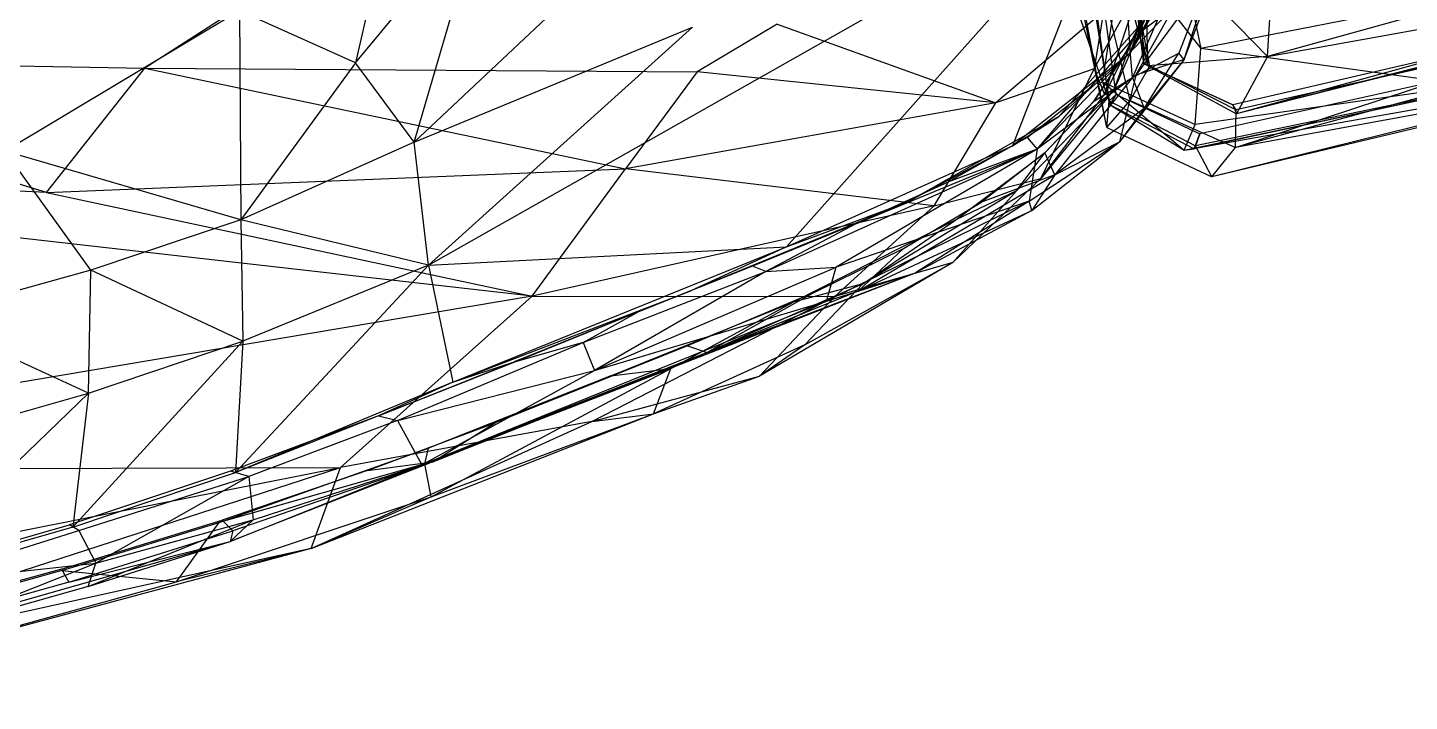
# Model space of a CAD drawing. Extents: x 11992 to 29481, y -6727 to 6811.
# Drawn here: x 17241.6 to 17324.8, y -1450.5 to -1409.9 of the extents above; entities that cross this region are included whole.
import ezdxf

# ---------------------------------------------------------------- set-up
doc = ezdxf.new("R2010")
doc.units = 0
doc.header["$MEASUREMENT"] = 0
doc.layers.get('0').update_dxf_attribs({"color": 8, "linetype": 'CONTINUOUS'})

msp = doc.modelspace()

# ---------------------------------------------------------------- linework, layer by layer
for p, q in [((17312.145, -1398.3, -2020.107), (17308.008, -1411.459, -2010.087)), ((17358.362, -1400.009, -1994.933), (17316.279, -1411.653, -1995.51)), ((17264.899, -1416.811, -1860.637), (17282.442, -1400.331, -1924.806)), ((17265.766, -1424.222, -1859.261), (17307.269, -1400.727, -1995.451)), ((17307.269, -1400.727, -1995.451), (17287.317, -1423.116, -1927.881)), ((17307.269, -1400.727, -1995.451), (17300.916, -1417.03, -1976.511)), ((17307.269, -1400.727, -1995.451), (17308.008, -1411.459, -2010.087)), ((17263.888, -1401.067, -1879.609), (17261.354, -1412.037, -1857.038)), ((17308.368, -1401.8, -1995.236), (17308.801, -1412.09, -1998.707)), ((17261.354, -1412.037, -1857.038), (17268.969, -1402.923, -1887.625)), ((17264.899, -1416.811, -1860.637), (17268.969, -1402.923, -1887.625)), ((17365.881, -1403.242, -1998.849), (17314.351, -1417.125, -1999.439)), ((17309.059, -1412.217, -1998.889), (17308.902, -1404.116, -1992.328)), ((17316.279, -1411.653, -1995.51), (17308.902, -1404.116, -1992.328)), ((17349.185, -1403.937, -2040.188), (17312.266, -1411.185, -2044.877)), ((17357.368, -1404.255, -1998.851), (17314.413, -1415.11, -1999.302)), ((17316.279, -1411.653, -1995.51), (17357.368, -1404.255, -1998.851)), ((17311.749, -1404.895, -2037.364), (17308.008, -1411.459, -2010.087)), ((17311.258, -1411.84, -2025.312), (17313.824, -1405.07, -2046.845)), ((17316.279, -1411.653, -1995.51), (17316.695, -1404.866, -1991.778)), ((17306.333, -1413.177, -2015.648), (17303.764, -1405.77, -2016.426)), ((17306.333, -1413.177, -2015.648), (17307.601, -1405.243, -2046.377)), ((17307.601, -1405.243, -2046.377), (17312.266, -1411.185, -2044.877)), ((17310.04, -1406.786, -2048.328), (17306.453, -1413.94, -2037.953)), ((17310.04, -1406.786, -2048.328), (17307.042, -1413.643, -2024.224)), ((17308.119, -1406.6, -1996.001), (17308.801, -1412.09, -1998.707)), ((17309.182, -1412.213, -1998.023), (17308.119, -1406.6, -1996.001)), ((17312.952, -1406.54, -2038.723), (17308.339, -1412.786, -2009.285)), ((17311.217, -1406.238, -2056.106), (17312.266, -1411.185, -2044.877)), ((17311.258, -1411.84, -2025.312), (17312.952, -1406.54, -2038.723)), ((17305.846, -1412.394, -2049.284), (17308.658, -1407.291, -2057.883)), ((17308.009, -1414.301, -1998.374), (17306.356, -1407.434, -1996.489)), ((17306.453, -1413.94, -2037.953), (17308.658, -1407.291, -2057.883)), ((17309.059, -1412.217, -1998.889), (17307.707, -1407.193, -1996.489)), ((17309.059, -1412.217, -1998.889), (17308.168, -1407.42, -1997.08)), ((17308.294, -1410.436, -2017.007), (17310.203, -1407.133, -2030.752)), ((17306.747, -1414.329, -2003.521), (17305.844, -1407.919, -2002.067)), ((17307.161, -1413.946, -2003.044), (17306.351, -1408.062, -2001.524)), ((17307.162, -1413.946, -2003.044), (17306.351, -1408.062, -2001.524)), ((17309.393, -1407.734, -2042.791), (17307.963, -1411.082, -2031.078)), ((17309.406, -1407.728, -2042.79), (17307.975, -1411.077, -2031.073)), ((17310.115, -1408.395, -2043.104), (17308.143, -1412.927, -2027.034)), ((17312.307, -1407.939, -2043.369), (17310.944, -1411.451, -2031.56)), ((17342.965, -1407.81, -1999.936), (17314.413, -1415.11, -1999.302)), ((17254.382, -1408.922, -1848.047), (17240.274, -1417.365, -1812.628)), ((17253.833, -1409.053, -2060.759), (17248.678, -1412.363, -2051.147)), ((17261.354, -1412.037, -1857.038), (17254.382, -1408.922, -1848.047)), ((17254.382, -1408.922, -1848.047), (17254.454, -1421.478, -1831.559)), ((17306.398, -1408.956, -2058.855), (17299.923, -1414.457, -2047.381)), ((17310.678, -1408.626, -2026.188), (17302.41, -1417.236, -1981.318)), ((17309.388, -1408.873, -2024.152), (17303.705, -1415.278, -1991.712)), ((17306.599, -1415.937, -2000.764), (17305.212, -1408.659, -2001.083)), ((17306.398, -1408.956, -2058.855), (17305.846, -1412.394, -2049.284)), ((17308.008, -1411.459, -2010.087), (17309.388, -1408.873, -2024.152)), ((17308.294, -1410.436, -2017.007), (17310.678, -1408.626, -2026.188)), ((17308.339, -1412.786, -2009.285), (17310.678, -1408.626, -2026.188)), ((17264.899, -1416.811, -1860.637), (17281.65, -1409.897, -1914.436)), ((17265.766, -1424.222, -1859.261), (17281.65, -1409.897, -1914.436)), ((17286.752, -1409.708, -2062.139), (17281.926, -1412.589, -2054.922)), ((17286.752, -1409.708, -2062.139), (17299.923, -1414.457, -2047.381)), ((17306.599, -1415.937, -2000.764), (17305.247, -1409.334, -1998.858)), ((17306.795, -1414.565, -2003.141), (17305.976, -1409.389, -2001.753)), ((17340.788, -1409.951, -2003.748), (17312.196, -1416.314, -2003.849)), ((17314.351, -1417.125, -1999.439), (17335.825, -1410.062, -1999.192)), ((17335.825, -1410.062, -1999.192), (17314.39, -1414.869, -1999.095)), ((17308.294, -1410.436, -2017.007), (17305.523, -1413.596, -2001.11)), ((17339.918, -1410.163, -2003.782), (17312.196, -1416.314, -2003.849)), ((17216.271, -1411.747, -2050.949), (17248.678, -1412.363, -2051.147)), ((17242.762, -1419.848, -2017.311), (17216.271, -1411.747, -2050.949)), ((17308.008, -1411.459, -2010.087), (17300.916, -1417.03, -1976.511)), ((17308.008, -1411.459, -2010.087), (17303.705, -1415.278, -1991.712)), ((17305.837, -1414.329, -2016.949), (17307.963, -1411.082, -2031.078)), ((17305.851, -1414.324, -2016.947), (17307.975, -1411.077, -2031.073)), ((17307.042, -1413.643, -2024.224), (17307.963, -1411.082, -2031.078)), ((17308.143, -1412.927, -2027.034), (17307.975, -1411.077, -2031.073)), ((17308.143, -1412.927, -2027.034), (17310.944, -1411.451, -2031.56)), ((17308.84, -1414.785, -2017.786), (17310.944, -1411.451, -2031.56)), ((17316.279, -1411.653, -1995.51), (17309.059, -1412.217, -1998.889)), ((17311.258, -1411.84, -2025.312), (17310.944, -1411.451, -2031.56)), ((17311.913, -1415.755, -2026.804), (17312.266, -1411.185, -2044.877)), ((17328.393, -1413.415, -2027.522), (17312.266, -1411.185, -2044.877)), ((17327.976, -1411.377, -2000.199), (17314.186, -1414.563, -1999.929)), ((17327.976, -1411.377, -2000.199), (17314.186, -1414.563, -1999.929)), ((17327.976, -1411.377, -2000.199), (17314.413, -1415.11, -1999.302)), ((17316.279, -1411.653, -1995.51), (17314.413, -1415.11, -1999.302)), ((17242.762, -1419.848, -2017.311), (17248.678, -1412.363, -2051.147)), ((17248.678, -1412.363, -2051.147), (17277.61, -1418.427, -2032.827)), ((17248.678, -1412.363, -2051.147), (17281.926, -1412.589, -2054.922)), ((17261.354, -1412.037, -1857.038), (17254.454, -1421.478, -1831.559)), ((17264.899, -1416.811, -1860.637), (17261.354, -1412.037, -1857.038)), ((17281.926, -1412.589, -2054.922), (17277.61, -1418.427, -2032.827)), ((17299.923, -1414.457, -2047.381), (17281.926, -1412.589, -2054.922)), ((17305.846, -1412.394, -2049.284), (17299.923, -1414.457, -2047.381)), ((17302.634, -1418.993, -2022.343), (17305.846, -1412.394, -2049.284)), ((17305.846, -1412.394, -2049.284), (17306.453, -1413.94, -2037.953)), ((17311.258, -1411.84, -2025.312), (17307.372, -1416.801, -2002.734)), ((17308.009, -1414.301, -1998.374), (17309.182, -1412.213, -1998.023)), ((17311.258, -1411.84, -2025.312), (17308.339, -1412.786, -2009.285)), ((17309.182, -1412.213, -1998.023), (17308.801, -1412.09, -1998.707)), ((17308.801, -1412.09, -1998.707), (17314.186, -1414.563, -1999.929)), ((17311.258, -1411.84, -2025.312), (17308.84, -1414.785, -2017.786)), ((17309.059, -1412.217, -1998.889), (17314.413, -1415.11, -1999.302)), ((17314.186, -1414.563, -1999.929), (17309.059, -1412.217, -1998.889)), ((17309.182, -1412.213, -1998.023), (17314.39, -1414.869, -1999.095)), ((17311.246, -1417.293, -2011.507), (17335.59, -1412.118, -2004.27)), ((17335.59, -1412.118, -2004.27), (17311.859, -1417.22, -2004.105)), ((17339.875, -1412.469, -2000.527), (17312.92, -1418.893, -2001.244)), ((17339.875, -1412.469, -2000.527), (17314.351, -1417.125, -1999.439)), ((17308.339, -1412.786, -2009.285), (17302.41, -1417.236, -1981.318)), ((17308.143, -1412.927, -2027.034), (17303.474, -1418.773, -1998.833)), ((17305.851, -1414.324, -2016.947), (17308.143, -1412.927, -2027.034)), ((17306.333, -1413.177, -2015.648), (17311.913, -1415.755, -2026.804)), ((17306.333, -1413.177, -2015.648), (17311.246, -1417.293, -2011.507)), ((17306.333, -1413.177, -2015.648), (17306.795, -1414.565, -2003.141)), ((17308.339, -1412.786, -2009.285), (17307.372, -1416.801, -2002.734)), ((17308.143, -1412.927, -2027.034), (17308.84, -1414.785, -2017.786)), ((17328.393, -1413.415, -2027.522), (17311.913, -1415.755, -2026.804)), ((17331.804, -1412.907, -2004.256), (17311.946, -1417.033, -2004.235)), ((17337.615, -1412.815, -2002.524), (17312.92, -1418.893, -2001.244)), ((17307.042, -1413.643, -2024.224), (17301.168, -1419.737, -1992.207)), ((17301.81, -1416.542, -1983.476), (17305.523, -1413.596, -2001.11)), ((17302.41, -1417.236, -1981.318), (17305.523, -1413.596, -2001.11)), ((17307.042, -1413.643, -2024.224), (17302.634, -1418.993, -2022.343)), ((17302.634, -1418.993, -2022.343), (17306.453, -1413.94, -2037.953)), ((17307.042, -1413.643, -2024.224), (17305.837, -1414.329, -2016.949)), ((17307.042, -1413.643, -2024.224), (17306.453, -1413.94, -2037.953)), ((17307.162, -1413.946, -2003.044), (17306.747, -1414.329, -2003.521)), ((17306.795, -1414.565, -2003.141), (17307.161, -1413.946, -2003.044)), ((17307.161, -1413.946, -2003.044), (17312.196, -1416.314, -2003.849)), ((17307.162, -1413.946, -2003.044), (17312.196, -1416.314, -2003.849)), ((17311.246, -1417.293, -2011.507), (17329.191, -1414.112, -2019.009)), ((17299.923, -1414.457, -2047.381), (17277.61, -1418.427, -2032.827)), ((17296.201, -1420.646, -2021.294), (17299.923, -1414.457, -2047.381)), ((17305.837, -1414.329, -2016.949), (17302.863, -1417.451, -2000.66)), ((17305.851, -1414.324, -2016.947), (17302.876, -1417.447, -2000.662)), ((17308.84, -1414.785, -2017.786), (17303.474, -1418.773, -1998.833)), ((17306.599, -1415.937, -2000.764), (17308.009, -1414.301, -1998.374)), ((17306.599, -1415.937, -2000.764), (17306.747, -1414.329, -2003.521)), ((17306.747, -1414.329, -2003.521), (17311.946, -1417.033, -2004.235)), ((17306.795, -1414.565, -2003.141), (17311.246, -1417.293, -2011.507)), ((17306.795, -1414.565, -2003.141), (17311.859, -1417.22, -2004.105)), ((17308.84, -1414.785, -2017.786), (17307.372, -1416.801, -2002.734)), ((17308.009, -1414.301, -1998.374), (17314.351, -1417.125, -1999.439)), ((17314.186, -1414.563, -1999.929), (17314.413, -1415.11, -1999.302)), ((17314.39, -1414.869, -1999.095), (17314.186, -1414.563, -1999.929)), ((17314.351, -1417.125, -1999.439), (17314.39, -1414.869, -1999.095)), ((17303.705, -1415.278, -1991.712), (17294.627, -1420.408, -1955.212)), ((17300.916, -1417.03, -1976.511), (17303.705, -1415.278, -1991.712)), ((17306.599, -1415.937, -2000.764), (17312.92, -1418.893, -2001.244)), ((17311.246, -1417.293, -2011.507), (17311.913, -1415.755, -2026.804)), ((17301.81, -1416.542, -1983.476), (17297.071, -1419.202, -1964.482)), ((17301.81, -1416.542, -1983.476), (17302.41, -1417.236, -1981.318)), ((17311.859, -1417.22, -2004.105), (17312.196, -1416.314, -2003.849)), ((17312.196, -1416.314, -2003.849), (17311.946, -1417.033, -2004.235)), ((17254.454, -1421.478, -1831.559), (17240.274, -1417.365, -1812.628)), ((17245.432, -1424.511, -1811.292), (17240.274, -1417.365, -1812.628)), ((17264.899, -1416.811, -1860.637), (17254.454, -1421.478, -1831.559)), ((17265.766, -1424.222, -1859.261), (17264.899, -1416.811, -1860.637)), ((17286.075, -1424.591, -1922.726), (17302.41, -1417.236, -1981.318)), ((17287.317, -1423.116, -1927.881), (17300.916, -1417.03, -1976.511)), ((17302.41, -1417.236, -1981.318), (17290.31, -1424.337, -1934.644)), ((17291.49, -1421.732, -1944.379), (17302.41, -1417.236, -1981.318)), ((17300.916, -1417.03, -1976.511), (17294.627, -1420.408, -1955.212)), ((17302.41, -1417.236, -1981.318), (17297.071, -1419.202, -1964.482)), ((17297.517, -1421.49, -1975.773), (17302.863, -1417.451, -2000.66)), ((17302.876, -1417.447, -2000.662), (17299.046, -1420.42, -1982.619)), ((17301.168, -1419.737, -1992.207), (17302.863, -1417.451, -2000.66)), ((17301.915, -1420.369, -1977.08), (17307.372, -1416.801, -2002.734)), ((17302.41, -1417.236, -1981.318), (17301.915, -1420.369, -1977.08)), ((17302.085, -1420.931, -1983.937), (17307.372, -1416.801, -2002.734)), ((17303.474, -1418.773, -1998.833), (17302.876, -1417.447, -2000.662)), ((17303.474, -1418.773, -1998.833), (17307.372, -1416.801, -2002.734)), ((17311.246, -1417.293, -2011.507), (17311.859, -1417.22, -2004.105)), ((17312.92, -1418.893, -2001.244), (17311.946, -1417.033, -2004.235)), ((17312.92, -1418.893, -2001.244), (17314.351, -1417.125, -1999.439)), ((17242.762, -1419.848, -2017.311), (17199.263, -1417.833, -2018.688)), ((17271.992, -1426.088, -1989.293), (17199.263, -1417.833, -2018.688)), ((17242.762, -1419.848, -2017.311), (17277.61, -1418.427, -2032.827)), ((17271.992, -1426.088, -1989.293), (17277.61, -1418.427, -2032.827)), ((17296.201, -1420.646, -2021.294), (17277.61, -1418.427, -2032.827)), ((17291.49, -1421.732, -1944.379), (17297.071, -1419.202, -1964.482)), ((17291.628, -1425.781, -1949.675), (17303.474, -1418.773, -1998.833)), ((17296.201, -1420.646, -2021.294), (17302.634, -1418.993, -2022.343)), ((17297.333, -1424.053, -1992.435), (17302.634, -1418.993, -2022.343)), ((17303.474, -1418.773, -1998.833), (17299.046, -1420.42, -1982.619)), ((17303.474, -1418.773, -1998.833), (17302.085, -1420.931, -1983.937)), ((17242.762, -1419.848, -2017.311), (17271.992, -1426.088, -1989.293)), ((17301.168, -1419.737, -1992.207), (17291.904, -1425.338, -1953.726)), ((17297.333, -1424.053, -1992.435), (17301.168, -1419.737, -1992.207)), ((17301.168, -1419.737, -1992.207), (17297.517, -1421.49, -1975.773)), ((17296.201, -1420.646, -2021.294), (17271.992, -1426.088, -1989.293)), ((17294.627, -1420.408, -1955.212), (17281.549, -1425.751, -1911.387)), ((17287.317, -1423.116, -1927.881), (17294.627, -1420.408, -1955.212)), ((17301.915, -1420.369, -1977.08), (17289.723, -1426.378, -1933.006)), ((17296.201, -1420.646, -2021.294), (17290.215, -1426.098, -1988.5)), ((17301.915, -1420.369, -1977.08), (17290.31, -1424.337, -1934.644)), ((17294.356, -1423.22, -1963.226), (17299.046, -1420.42, -1982.619)), ((17301.915, -1420.369, -1977.08), (17295.072, -1424.68, -1954.525)), ((17302.085, -1420.931, -1983.937), (17301.915, -1420.369, -1977.08)), ((17254.454, -1421.478, -1831.559), (17245.432, -1424.511, -1811.292)), ((17254.454, -1421.478, -1831.559), (17254.584, -1428.778, -1828.991)), ((17265.766, -1424.222, -1859.261), (17254.454, -1421.478, -1831.559)), ((17291.49, -1421.732, -1944.379), (17285.272, -1424.278, -1923.489)), ((17291.49, -1421.732, -1944.379), (17286.075, -1424.591, -1922.726)), ((17297.517, -1421.49, -1975.773), (17287.716, -1426.446, -1938.48)), ((17291.628, -1425.781, -1949.675), (17302.085, -1420.931, -1983.937)), ((17291.904, -1425.338, -1953.726), (17297.517, -1421.49, -1975.773)), ((17302.085, -1420.931, -1983.937), (17295.072, -1424.68, -1954.525)), ((17265.766, -1424.222, -1859.261), (17287.317, -1423.116, -1927.881)), ((17267.213, -1431.259, -1866.118), (17287.317, -1423.116, -1927.881)), ((17287.317, -1423.116, -1927.881), (17281.549, -1425.751, -1911.387)), ((17288.982, -1425.86, -1943.127), (17294.356, -1423.22, -1963.226)), ((17291.628, -1425.781, -1949.675), (17294.356, -1423.22, -1963.226)), ((17265.766, -1424.222, -1859.261), (17254.128, -1436.691, -1833.696)), ((17265.766, -1424.222, -1859.261), (17254.584, -1428.778, -1828.991)), ((17265.766, -1424.222, -1859.261), (17267.213, -1431.259, -1866.118)), ((17297.333, -1424.053, -1992.435), (17285.684, -1430.885, -1947.616)), ((17288.424, -1429.005, -1949.126), (17297.333, -1424.053, -1992.435)), ((17297.333, -1424.053, -1992.435), (17290.215, -1426.098, -1988.5)), ((17245.432, -1424.511, -1811.292), (17235.299, -1427.324, -1793.242)), ((17245.284, -1431.912, -1808.182), (17245.432, -1424.511, -1811.292)), ((17254.584, -1428.778, -1828.991), (17245.432, -1424.511, -1811.292)), ((17265.352, -1436.221, -1859.348), (17295.072, -1424.68, -1954.525)), ((17275.068, -1428.859, -1888.452), (17286.075, -1424.591, -1922.726)), ((17275.743, -1430.556, -1887.935), (17290.31, -1424.337, -1934.644)), ((17286.075, -1424.591, -1922.726), (17275.743, -1430.556, -1887.935)), ((17285.272, -1424.278, -1923.489), (17278.414, -1426.993, -1901.74)), ((17282.543, -1429.478, -1918.612), (17295.072, -1424.68, -1954.525)), ((17286.075, -1424.591, -1922.726), (17285.272, -1424.278, -1923.489)), ((17286.075, -1424.591, -1922.726), (17290.31, -1424.337, -1934.644)), ((17289.723, -1426.378, -1933.006), (17290.31, -1424.337, -1934.644)), ((17289.723, -1426.378, -1933.006), (17295.072, -1424.68, -1954.525)), ((17291.628, -1425.781, -1949.675), (17295.072, -1424.68, -1954.525)), ((17267.213, -1431.259, -1866.118), (17281.549, -1425.751, -1911.387)), ((17281.549, -1425.751, -1911.387), (17270.914, -1430.035, -1879.08)), ((17291.904, -1425.338, -1953.726), (17280.342, -1430.433, -1914.019)), ((17288.982, -1425.86, -1943.127), (17281.344, -1429.061, -1917.117)), ((17291.628, -1425.781, -1949.675), (17282.543, -1429.478, -1918.612)), ((17288.982, -1425.86, -1943.127), (17282.543, -1429.478, -1918.612)), ((17291.904, -1425.338, -1953.726), (17287.716, -1426.446, -1938.48)), ((17288.424, -1429.005, -1949.126), (17291.904, -1425.338, -1953.726)), ((17271.992, -1426.088, -1989.293), (17209.878, -1436.518, -1904.196)), ((17271.992, -1426.088, -1989.293), (17260.469, -1436.394, -1914.182)), ((17265.352, -1436.221, -1859.348), (17289.723, -1426.378, -1933.006)), ((17271.992, -1426.088, -1989.293), (17290.215, -1426.098, -1988.5)), ((17275.587, -1433.624, -1932.608), (17290.215, -1426.098, -1988.5)), ((17275.743, -1430.556, -1887.935), (17289.723, -1426.378, -1933.006)), ((17276.729, -1430.872, -1902.711), (17287.716, -1426.446, -1938.48)), ((17280.342, -1430.433, -1914.019), (17287.716, -1426.446, -1938.48)), ((17290.215, -1426.098, -1988.5), (17285.684, -1430.885, -1947.616)), ((17245.284, -1431.912, -1808.182), (17235.299, -1427.324, -1793.242)), ((17270.913, -1430.044, -1879.076), (17278.414, -1426.993, -1901.74)), ((17275.068, -1428.859, -1888.452), (17278.414, -1426.993, -1901.74)), ((17254.584, -1428.778, -1828.991), (17244.346, -1439.972, -1812.208)), ((17245.284, -1431.912, -1808.182), (17254.584, -1428.778, -1828.991)), ((17254.584, -1428.778, -1828.991), (17254.128, -1436.691, -1833.696)), ((17263.893, -1433.566, -1855.958), (17275.068, -1428.859, -1888.452)), ((17281.344, -1429.061, -1917.117), (17269.77, -1433.692, -1881.891)), ((17275.068, -1428.859, -1888.452), (17270.913, -1430.044, -1879.076)), ((17275.068, -1428.859, -1888.452), (17275.743, -1430.556, -1887.935)), ((17288.424, -1429.005, -1949.126), (17279.305, -1433.161, -1918.812)), ((17281.344, -1429.061, -1917.117), (17282.543, -1429.478, -1918.612)), ((17288.424, -1429.005, -1949.126), (17285.684, -1430.885, -1947.616)), ((17262.739, -1433.277, -1856.091), (17270.914, -1430.035, -1879.08)), ((17262.742, -1433.288, -1856.095), (17270.913, -1430.044, -1879.076)), ((17282.543, -1429.478, -1918.612), (17265.352, -1436.221, -1859.348)), ((17266.023, -1436.05, -1868.947), (17282.543, -1429.478, -1918.612)), ((17267.213, -1431.259, -1866.118), (17270.914, -1430.035, -1879.08)), ((17263.893, -1433.566, -1855.958), (17275.743, -1430.556, -1887.935)), ((17265.352, -1436.221, -1859.348), (17275.743, -1430.556, -1887.935)), ((17265.536, -1436.161, -1869.786), (17280.342, -1430.433, -1914.019)), ((17276.729, -1430.872, -1902.711), (17265.765, -1435.232, -1870.215)), ((17265.913, -1438.151, -1876.974), (17280.342, -1430.433, -1914.019)), ((17275.587, -1433.624, -1932.608), (17285.684, -1430.885, -1947.616)), ((17276.729, -1430.872, -1902.711), (17280.342, -1430.433, -1914.019)), ((17279.305, -1433.161, -1918.812), (17280.342, -1430.433, -1914.019)), ((17279.305, -1433.161, -1918.812), (17285.684, -1430.885, -1947.616)), ((17267.213, -1431.259, -1866.118), (17254.128, -1436.691, -1833.696)), ((17267.213, -1431.259, -1866.118), (17262.739, -1433.277, -1856.091)), ((17245.284, -1431.912, -1808.182), (17233.787, -1443.007, -1793.783)), ((17234.765, -1434.911, -1789.733), (17245.284, -1431.912, -1808.182)), ((17245.284, -1431.912, -1808.182), (17244.346, -1439.972, -1812.208)), ((17262.742, -1433.288, -1856.095), (17253.844, -1436.601, -1833.314)), ((17262.739, -1433.277, -1856.091), (17254.128, -1436.691, -1833.696)), ((17258.69, -1441.253, -1867.622), (17279.305, -1433.161, -1918.812)), ((17262.742, -1433.288, -1856.095), (17263.893, -1433.566, -1855.958)), ((17265.913, -1438.151, -1876.974), (17279.305, -1433.161, -1918.812)), ((17275.587, -1433.624, -1932.608), (17279.305, -1433.161, -1918.812)), ((17263.893, -1433.566, -1855.958), (17254.942, -1436.933, -1833.057)), ((17258.69, -1441.253, -1867.622), (17275.587, -1433.624, -1932.608)), ((17275.587, -1433.624, -1932.608), (17260.469, -1436.394, -1914.182)), ((17262.091, -1436.569, -1860.443), (17269.77, -1433.692, -1881.891)), ((17263.893, -1433.566, -1855.958), (17265.352, -1436.221, -1859.348)), ((17266.023, -1436.05, -1868.947), (17269.77, -1433.692, -1881.891)), ((17253.147, -1439.692, -1837.592), (17265.765, -1435.232, -1870.215)), ((17265.536, -1436.161, -1869.786), (17265.765, -1435.232, -1870.215)), ((17208.779, -1446.604, -1832.548), (17260.469, -1436.394, -1914.182)), ((17209.878, -1436.518, -1904.196), (17260.469, -1436.394, -1914.182)), ((17216.987, -1450.456, -1801.668), (17260.469, -1436.394, -1914.182)), ((17253.844, -1436.601, -1833.314), (17244.152, -1439.843, -1812.063)), ((17244.346, -1439.972, -1812.208), (17254.128, -1436.691, -1833.696)), ((17265.536, -1436.161, -1869.786), (17253.147, -1439.692, -1837.592)), ((17262.091, -1436.569, -1860.443), (17253.339, -1439.548, -1838.37)), ((17266.023, -1436.05, -1868.947), (17253.809, -1440.841, -1832.772)), ((17253.809, -1440.841, -1832.772), (17265.352, -1436.221, -1859.348)), ((17254.942, -1436.933, -1833.057), (17253.844, -1436.601, -1833.314)), ((17266.023, -1436.05, -1868.947), (17253.978, -1440.206, -1838.585)), ((17255.202, -1439.537, -1832.961), (17265.352, -1436.221, -1859.348)), ((17258.69, -1441.253, -1867.622), (17260.469, -1436.394, -1914.182)), ((17262.091, -1436.569, -1860.443), (17266.023, -1436.05, -1868.947)), ((17266.023, -1436.05, -1868.947), (17265.352, -1436.221, -1859.348)), ((17265.913, -1438.151, -1876.974), (17265.536, -1436.161, -1869.786)), ((17244.708, -1440.18, -1811.214), (17254.942, -1436.933, -1833.057)), ((17254.942, -1436.933, -1833.057), (17245.719, -1442.138, -1811.888)), ((17254.942, -1436.933, -1833.057), (17255.202, -1439.537, -1832.961)), ((17250.577, -1443.267, -1840.244), (17265.913, -1438.151, -1876.974)), ((17258.69, -1441.253, -1867.622), (17265.913, -1438.151, -1876.974)), ((17233.608, -1442.861, -1793.69), (17244.152, -1439.843, -1812.063)), ((17244.346, -1439.972, -1812.208), (17233.787, -1443.007, -1793.783)), ((17243.654, -1442.511, -1817.175), (17253.339, -1439.548, -1838.37)), ((17243.687, -1442.59, -1816.974), (17253.147, -1439.692, -1837.592)), ((17244.708, -1440.18, -1811.214), (17244.152, -1439.843, -1812.063)), ((17245.262, -1443.556, -1812.7), (17255.202, -1439.537, -1832.961)), ((17245.719, -1442.138, -1811.888), (17255.202, -1439.537, -1832.961)), ((17250.577, -1443.267, -1840.244), (17253.147, -1439.692, -1837.592)), ((17253.978, -1440.206, -1838.585), (17253.339, -1439.548, -1838.37)), ((17253.809, -1440.841, -1832.772), (17255.202, -1439.537, -1832.961)), ((17224.162, -1449.292, -1781.17), (17253.809, -1440.841, -1832.772)), ((17234.612, -1443.347, -1793.171), (17244.708, -1440.18, -1811.214)), ((17244.111, -1443.29, -1817.021), (17253.978, -1440.206, -1838.585)), ((17244.111, -1443.29, -1817.021), (17253.809, -1440.841, -1832.772)), ((17244.708, -1440.18, -1811.214), (17245.719, -1442.138, -1811.888)), ((17245.262, -1443.556, -1812.7), (17253.809, -1440.841, -1832.772)), ((17253.978, -1440.206, -1838.585), (17253.809, -1440.841, -1832.772)), ((17258.69, -1441.253, -1867.622), (17216.987, -1450.456, -1801.668)), ((17258.69, -1441.253, -1867.622), (17232.425, -1448.309, -1808.672)), ((17258.69, -1441.253, -1867.622), (17250.577, -1443.267, -1840.244)), ((17243.654, -1442.511, -1817.175), (17233.25, -1445.366, -1798.678)), ((17234.563, -1446.576, -1793.34), (17245.719, -1442.138, -1811.888)), ((17234.612, -1443.347, -1793.171), (17245.719, -1442.138, -1811.888)), ((17243.654, -1442.511, -1817.175), (17244.111, -1443.29, -1817.021)), ((17245.262, -1443.556, -1812.7), (17245.719, -1442.138, -1811.888)), ((17232.425, -1448.309, -1808.672), (17250.577, -1443.267, -1840.244)), ((17243.687, -1442.59, -1816.974), (17233.318, -1445.453, -1798.525)), ((17244.111, -1443.29, -1817.021), (17233.587, -1446.211, -1798.414)), ((17243.687, -1442.59, -1816.974), (17250.577, -1443.267, -1840.244)), ((17245.262, -1443.556, -1812.7), (17234.563, -1446.576, -1793.34))]:
    msp.add_line(p, q)

doc.saveas('drawing.dxf')
